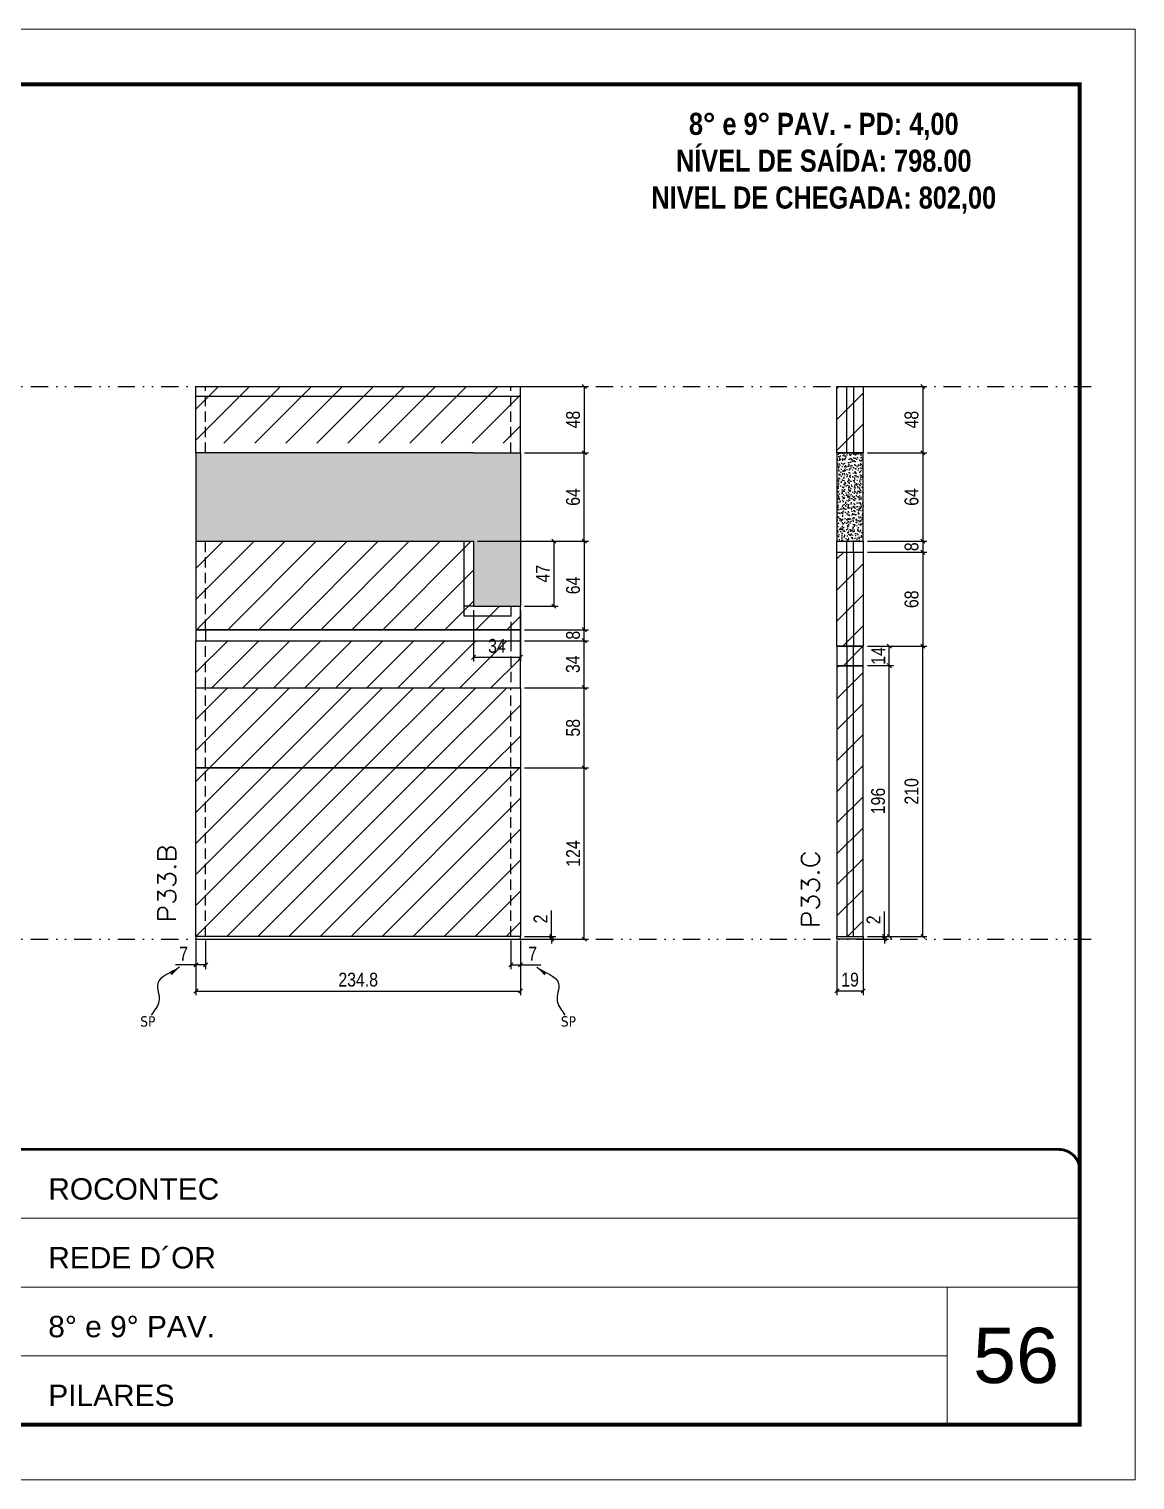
# Model space of a CAD drawing. Extents: x 28748 to 35002, y 14885 to 43501.
# Drawn here: x 34202 to 35002, y 27519 to 28569 of the extents above; entities that cross this region are included whole.
import ezdxf

# ---------------------------------------------------------------- set-up
doc = ezdxf.new("R2010")
doc.units = 0
for name, pattern in [('CONTINUO', [0]), ('DASHED', [0.75, 0.5, -0.25]), ('DIVIDE2', [0.625, 0.25, -0.125, 0, -0.125, 0, -0.125]), ('HIDDEN', [0.375, 0.25, -0.125])]:
    doc.linetypes.add(name, pattern=pattern)
for name, color, linetype, lineweight in [('CARIMBO', 255, 'Continuous', 9), ('Folhas', 255, 'Continuous', 9), ('Hachura', 251, 'Continuous', 9), ('SARRAFO DE PRESSAO', 251, 'DASHED', 9), ('Texto Seção', 7, 'Continuous', 15)]:
    doc.layers.add(name, color=color, linetype=linetype, lineweight=lineweight)
for name, color, linetype in [('COTA', 241, 'Continuous'), ('NOMENCLATURA', 7, 'Continuous'), ('Nível', 160, 'Continuous'), ('Painéis', 200, 'Continuous'), ('SARR_2.2x7', 40, 'Continuous'), ('Sarrafo de Pressão', 42, 'HIDDEN'), ('texto', 7, 'Continuous')]:
    doc.layers.add(name, color=color, linetype=linetype)
doc.styles.add('ARIAL', font='arial.ttf')
doc.styles.add('COTA TECNICA', font='techl___.ttf', dxfattribs={"height": 10})
doc.styles.add('COTA TECNICA-50', font='techl___.ttf', dxfattribs={"height": 10})
doc.styles.add('REGUA-120', font='ROMANS.shx', dxfattribs={"height": 15})
doc.styles.add('ROMANC', font='techb___.ttf', dxfattribs={"height": 2.5})
doc.styles.get("Standard").update_dxf_attribs({"font": 'arial.ttf'})
doc.dimstyles.new('COTA PAINEL-50', dxfattribs={"dimtxt": 10, "dimasz": 3, "dimexe": 3, "dimexo": 3, "dimgap": 3, "dimtad": 1, "dimdec": 1, "dimzin": 12, "dimdsep": 46, "dimtxsty": 'COTA TECNICA-50', "dimblk1": 'OBLIQUE', "dimblk2": 'OBLIQUE', "dimsah": 1, "dimcen": 0.9, "dimclrd": 4, "dimclre": 4, "dimclrt": 240, "dimadec": 1, "dimazin": 3, "dimtfac": 1, "dimtdec": 1, "dimtmove": 0, "dimatfit": 3, "dimfxl": 1, "dimtolj": 1, "dimtzin": 12, "dimarcsym": 0})
doc.dimstyles.new('PAINEL', dxfattribs={"dimtxt": 10, "dimasz": 3, "dimexe": 3, "dimexo": 3, "dimgap": 3, "dimtad": 1, "dimdec": 1, "dimzin": 12, "dimdsep": 46, "dimtxsty": 'COTA TECNICA', "dimblk1": 'OBLIQUE', "dimblk2": 'OBLIQUE', "dimsah": 1, "dimcen": 0.9, "dimclrd": 4, "dimclre": 4, "dimclrt": 240, "dimadec": 1, "dimazin": 3, "dimtfac": 1, "dimtdec": 1, "dimtmove": 0, "dimatfit": 3, "dimfxl": 1, "dimtolj": 1, "dimtzin": 12, "dimarcsym": 0})
doc.dimstyles.get("Standard").update_dxf_attribs({"dimtxt": 0.18, "dimasz": 0.18, "dimexe": 0.18, "dimexo": 0.0625, "dimgap": 0.09, "dimtad": 0, "dimtih": 1, "dimtoh": 1, "dimdec": 4, "dimzin": 0, "dimdsep": 46, "dimtxsty": 'Standard', "dimcen": 0.09, "dimadec": 0, "dimazin": 0, "dimtfac": 1, "dimtdec": 4, "dimtofl": 0, "dimtmove": 0, "dimatfit": 3, "dimfxl": 1, "dimtolj": 1, "dimtzin": 0, "dimarcsym": 0})
pattern_1 = [(45, (28982.809, 36716.885), (-11.22532, 11.22532), [])]
pattern_2 = [(45, (0, 56), (-11.22532, 11.22532), [])]

# ---------------------------------------------------------------- blocks, each defined once
blk = doc.blocks.new('9999999999')
at = {"color": 30, "linetype": 'CONTINUO'}
for p, q in [((98564.6, 34379.6), (99584, 34379.6)), ((98564.6, 34329.8), (99488, 34329.8)), ((99584, 34329.8), (99488, 34329.8)), ((99488, 34329.8), (99488, 34230.2)), ((98564.6, 34280), (99488, 34280))]:
    blk.add_line(p, q, dxfattribs=at)
at = {"color": 30, "linetype": 'CONTINUO', "const_width": 2}
blk.add_lwpolyline([(99584, 34230.2), (99584, 34414.4, 0.414214), (99569, 34429.4), (98229, 34429.4, 0.414214), (98214, 34414.4), (98214, 34245.2, 0.414214), (98229, 34230.2), (99584, 34230.2)], format="xyb", dxfattribs=at)
at = {"layer": 'Folhas'}
blk.add_lwpolyline([(98139, 34190.2), (99624, 34190.2), (99624, 35240.2), (98139, 35240.2)], close=True, dxfattribs=at)
at = {"layer": 'Folhas', "color": 30, "const_width": 3}
blk.add_lwpolyline([(98214, 34230.2), (99584, 34230.2), (99584, 35200.2), (98214, 35200.2)], close=True, dxfattribs=at)
at = {"color": 7, "linetype": 'Continuous', "ltscale": 5, "style": 'ARIAL'}
for s, height, p in [('ROCONTEC', 15.48, (98837.7, 34393.1)), ('REDE D´OR', 15.48, (98837.7, 34343.3)), ('8° e 9° PAV.', 15.483, (98837.7, 34293.5)), ('PILARES', 15.48, (98837.7, 34243.7))]:
    blk.add_text(s, height=height, dxfattribs=at).set_placement(p)
blk = doc.blocks.new('_Oblique')
at = {"color": 0, "linetype": 'ByBlock', "lineweight": -2}
blk.add_line((-0.5, -0.5), (0.5, 0.5), dxfattribs=at)
blk = doc.blocks.new('*D1051')
at = {"layer": 'COTA', "color": 4, "lineweight": -2, "transparency": 16777216}
for p, q in [((34322.4, 27909.6), (34322.4, 27870.1)), ((34557.2, 27909.6), (34557.2, 27870.1)), ((34322.4, 27873.1), (34557.2, 27873.1))]:
    blk.add_line(p, q, dxfattribs=at)
at = {"layer": 'Defpoints', "color": 0, "transparency": 16777216}
for p in [(34322.4, 27912.6), (34557.2, 27912.6), (34557.2, 27873.1)]:
    blk.add_point(p, dxfattribs=at)
at = {"layer": 'COTA', "color": 4, "lineweight": -2, "transparency": 16777216, "xscale": 3, "yscale": 3, "zscale": 3, "rotation": 180}
blk.add_blockref('_Oblique', (34322.4, 27873.1), dxfattribs=at)
at = {"layer": 'COTA', "color": 4, "lineweight": -2, "transparency": 16777216, "xscale": 3, "yscale": 3, "zscale": 3}
blk.add_blockref('_Oblique', (34557.2, 27873.1), dxfattribs=at)
at = {"layer": 'COTA', "color": 240, "transparency": 16777216, "insert": (34439.8, 27881.3), "char_height": 10, "attachment_point": 5, "style": 'COTA TECNICA'}
blk.add_mtext('\\A1;234.8', dxfattribs=at)
blk = doc.blocks.new('*D1052')
at = {"layer": 'COTA', "color": 4, "lineweight": -2, "transparency": 16777216}
for p, q in [((34329.4, 27909.6), (34329.4, 27889)), ((34322.4, 27907.6), (34322.4, 27889)), ((34322.4, 27892), (34307.6, 27892)), ((34329.4, 27892), (34322.4, 27892))]:
    blk.add_line(p, q, dxfattribs=at)
at = {"layer": 'Defpoints', "color": 0, "transparency": 16777216}
for p in [(34322.4, 27910.6), (34329.4, 27912.6), (34322.4, 27892)]:
    blk.add_point(p, dxfattribs=at)
at = {"layer": 'COTA', "color": 4, "lineweight": -2, "transparency": 16777216, "xscale": 3, "yscale": 3, "zscale": 3, "rotation": 180}
blk.add_blockref('_Oblique', (34322.4, 27892), dxfattribs=at)
at = {"layer": 'COTA', "color": 4, "lineweight": -2, "transparency": 16777216, "xscale": 3, "yscale": 3, "zscale": 3}
blk.add_blockref('_Oblique', (34329.4, 27892), dxfattribs=at)
at = {"layer": 'COTA', "color": 240, "transparency": 16777216, "insert": (34313.5, 27900.1), "char_height": 10, "attachment_point": 5, "style": 'COTA TECNICA-50'}
blk.add_mtext('\\A1;7', dxfattribs=at)
blk = doc.blocks.new('*D1053')
at = {"layer": 'COTA', "color": 4, "lineweight": -2, "transparency": 16777216}
for p, q in [((34550.2, 27909.6), (34550.2, 27889)), ((34557.2, 27907.6), (34557.2, 27889)), ((34550.2, 27892), (34557.2, 27892)), ((34557.2, 27892), (34571.9, 27892))]:
    blk.add_line(p, q, dxfattribs=at)
at = {"layer": 'Defpoints', "color": 0, "transparency": 16777216}
for p in [(34550.2, 27912.6), (34557.2, 27910.6), (34557.2, 27892)]:
    blk.add_point(p, dxfattribs=at)
at = {"layer": 'COTA', "color": 4, "lineweight": -2, "transparency": 16777216, "xscale": 3, "yscale": 3, "zscale": 3, "rotation": 180}
blk.add_blockref('_Oblique', (34550.2, 27892), dxfattribs=at)
at = {"layer": 'COTA', "color": 4, "lineweight": -2, "transparency": 16777216, "xscale": 3, "yscale": 3, "zscale": 3}
blk.add_blockref('_Oblique', (34557.2, 27892), dxfattribs=at)
at = {"layer": 'COTA', "color": 240, "transparency": 16777216, "insert": (34566, 27900.1), "char_height": 10, "attachment_point": 5, "style": 'COTA TECNICA-50'}
blk.add_mtext('\\A1;7', dxfattribs=at)
blk = doc.blocks.new('*D1054')
at = {"layer": 'COTA', "color": 4, "lineweight": -2, "transparency": 16777216}
for p, q in [((34560.2, 28034.6), (34606.4, 28034.6)), ((34603.4, 27910.6), (34603.4, 28034.6)), ((34560.2, 27910.6), (34606.4, 27910.6))]:
    blk.add_line(p, q, dxfattribs=at)
at = {"layer": 'Defpoints', "color": 0, "transparency": 16777216}
for p in [(34557.2, 28034.6), (34603.4, 28034.6), (34557.2, 27910.6)]:
    blk.add_point(p, dxfattribs=at)
at = {"layer": 'COTA', "color": 4, "lineweight": -2, "transparency": 16777216, "xscale": 3, "yscale": 3, "zscale": 3}
for p, rotation in [((34603.4, 28034.6), 90), ((34603.4, 27910.6), 270)]:
    blk.add_blockref('_Oblique', p, dxfattribs=dict(at, rotation=rotation))
at = {"layer": 'COTA', "color": 240, "transparency": 16777216, "insert": (34595.3, 27972.6), "char_height": 10, "attachment_point": 5, "rotation": 90, "style": 'COTA TECNICA-50'}
blk.add_mtext('\\A1;124', dxfattribs=at)
blk = doc.blocks.new('*D1055')
at = {"layer": 'COTA', "color": 4, "lineweight": -2, "transparency": 16777216}
for p, q in [((34579.7, 27912.6), (34579.7, 27931.4)), ((34560.2, 27912.6), (34582.7, 27912.6)), ((34560.2, 27910.6), (34582.7, 27910.6)), ((34579.7, 27910.6), (34579.7, 27912.6)), ((34579.7, 27910.6), (34579.7, 27907.6))]:
    blk.add_line(p, q, dxfattribs=at)
at = {"layer": 'Defpoints', "color": 0, "transparency": 16777216}
for p in [(34557.2, 27912.6), (34557.2, 27910.6), (34579.7, 27910.6)]:
    blk.add_point(p, dxfattribs=at)
at = {"layer": 'COTA', "color": 4, "lineweight": -2, "transparency": 16777216, "xscale": 3, "yscale": 3, "zscale": 3}
for p, rotation in [((34579.7, 27912.6), 270), ((34579.7, 27910.6), 90)]:
    blk.add_blockref('_Oblique', p, dxfattribs=dict(at, rotation=rotation))
at = {"layer": 'COTA', "color": 240, "transparency": 16777216, "insert": (34571.7, 27925.3), "char_height": 10, "attachment_point": 5, "rotation": 90, "style": 'COTA TECNICA-50'}
blk.add_mtext('\\A1;2', dxfattribs=at)
blk = doc.blocks.new('*D1056')
at = {"layer": 'COTA', "color": 4, "linetype": 'ByBlock', "lineweight": -2, "transparency": 16777216}
for p, q in [((34560.2, 28092.6), (34606.4, 28092.6)), ((34603.4, 28034.6), (34603.4, 28092.6)), ((34560.2, 28034.6), (34606.4, 28034.6))]:
    blk.add_line(p, q, dxfattribs=at)
at = {"layer": 'Defpoints', "color": 0, "linetype": 'ByBlock', "transparency": 16777216}
for p in [(34557.2, 28092.6), (34603.4, 28092.6), (34557.2, 28034.6)]:
    blk.add_point(p, dxfattribs=at)
at = {"layer": 'COTA', "color": 4, "linetype": 'ByBlock', "lineweight": -2, "transparency": 16777216, "xscale": 3, "yscale": 3, "zscale": 3}
for p, rotation in [((34603.4, 28092.6), 90), ((34603.4, 28034.6), 270)]:
    blk.add_blockref('_Oblique', p, dxfattribs=dict(at, rotation=rotation))
at = {"layer": 'COTA', "color": 240, "linetype": 'ByBlock', "transparency": 16777216, "insert": (34595.3, 28063.6), "char_height": 10, "attachment_point": 5, "rotation": 90, "style": 'COTA TECNICA'}
blk.add_mtext('\\A1;58', dxfattribs=at)
blk = doc.blocks.new('*D1193')
at = {"layer": 'COTA', "color": 4, "lineweight": -2, "transparency": 16777216}
for p, q in [((34786.2, 27909.6), (34786.2, 27870.2)), ((34805.2, 27909.6), (34805.2, 27870.2)), ((34786.2, 27873.2), (34805.2, 27873.2))]:
    blk.add_line(p, q, dxfattribs=at)
at = {"layer": 'Defpoints', "color": 0, "transparency": 16777216}
for p in [(34786.2, 27912.6), (34805.2, 27912.6), (34805.2, 27873.2)]:
    blk.add_point(p, dxfattribs=at)
at = {"layer": 'COTA', "color": 4, "lineweight": -2, "transparency": 16777216, "xscale": 3, "yscale": 3, "zscale": 3, "rotation": 180}
blk.add_blockref('_Oblique', (34786.2, 27873.2), dxfattribs=at)
at = {"layer": 'COTA', "color": 4, "lineweight": -2, "transparency": 16777216, "xscale": 3, "yscale": 3, "zscale": 3}
blk.add_blockref('_Oblique', (34805.2, 27873.2), dxfattribs=at)
at = {"layer": 'COTA', "color": 240, "transparency": 16777216, "insert": (34795.7, 27881.3), "char_height": 10, "attachment_point": 5, "style": 'COTA TECNICA'}
blk.add_mtext('\\A1;19', dxfattribs=at)
blk = doc.blocks.new('*D1194')
at = {"layer": 'COTA', "color": 4, "lineweight": -2, "transparency": 16777216}
for p, q in [((34820.6, 27912.6), (34820.6, 27930.7)), ((34808.2, 27912.6), (34823.6, 27912.6)), ((34808.2, 27910.6), (34823.6, 27910.6)), ((34820.6, 27910.6), (34820.6, 27912.6)), ((34820.6, 27910.6), (34820.6, 27907.6))]:
    blk.add_line(p, q, dxfattribs=at)
at = {"layer": 'Defpoints', "color": 0, "transparency": 16777216}
for p in [(34805.2, 27912.6), (34805.2, 27910.6), (34820.6, 27912.6)]:
    blk.add_point(p, dxfattribs=at)
at = {"layer": 'COTA', "color": 4, "lineweight": -2, "transparency": 16777216, "xscale": 3, "yscale": 3, "zscale": 3}
for p, rotation in [((34820.6, 27912.6), 270), ((34820.6, 27910.6), 90)]:
    blk.add_blockref('_Oblique', p, dxfattribs=dict(at, rotation=rotation))
at = {"layer": 'COTA', "color": 240, "transparency": 16777216, "insert": (34812.6, 27924.6), "char_height": 10, "attachment_point": 5, "rotation": 90, "style": 'COTA TECNICA-50'}
blk.add_mtext('\\A1;2', dxfattribs=at)
blk = doc.blocks.new('*D1945')
at = {"layer": 'COTA', "color": 4, "linetype": 'ByBlock', "lineweight": -2, "transparency": 16777216}
for p, q in [((34808.2, 28262.6), (34851.3, 28262.6)), ((34848.3, 28262.6), (34848.3, 28198.6)), ((34808.2, 28198.6), (34851.3, 28198.6))]:
    blk.add_line(p, q, dxfattribs=at)
at = {"layer": 'Defpoints', "color": 0, "linetype": 'ByBlock', "transparency": 16777216}
for p in [(34805.2, 28262.6), (34805.2, 28198.6), (34848.3, 28198.6)]:
    blk.add_point(p, dxfattribs=at)
at = {"layer": 'COTA', "color": 4, "linetype": 'ByBlock', "lineweight": -2, "transparency": 16777216, "xscale": 3, "yscale": 3, "zscale": 3}
for p, rotation in [((34848.3, 28262.6), 90), ((34848.3, 28198.6), 270)]:
    blk.add_blockref('_Oblique', p, dxfattribs=dict(at, rotation=rotation))
at = {"layer": 'COTA', "color": 240, "linetype": 'ByBlock', "transparency": 16777216, "insert": (34840.2, 28230.6), "char_height": 10, "attachment_point": 5, "rotation": 90, "style": 'COTA TECNICA'}
blk.add_mtext('\\A1;64', dxfattribs=at)
blk = doc.blocks.new('*D1946')
at = {"layer": 'COTA', "color": 4, "linetype": 'ByBlock', "lineweight": -2, "transparency": 16777216}
for p, q in [((34808.2, 28122.6), (34851.3, 28122.6)), ((34848.3, 27912.6), (34848.3, 28122.6)), ((34808.2, 27912.6), (34851.3, 27912.6))]:
    blk.add_line(p, q, dxfattribs=at)
at = {"layer": 'Defpoints', "color": 0, "linetype": 'ByBlock', "transparency": 16777216}
for p in [(34805.2, 28122.6), (34848.3, 28122.6), (34805.2, 27912.6)]:
    blk.add_point(p, dxfattribs=at)
at = {"layer": 'COTA', "color": 4, "linetype": 'ByBlock', "lineweight": -2, "transparency": 16777216, "xscale": 3, "yscale": 3, "zscale": 3}
for p, rotation in [((34848.3, 28122.6), 90), ((34848.3, 27912.6), 270)]:
    blk.add_blockref('_Oblique', p, dxfattribs=dict(at, rotation=rotation))
at = {"layer": 'COTA', "color": 240, "linetype": 'ByBlock', "transparency": 16777216, "insert": (34840.2, 28017.6), "char_height": 10, "attachment_point": 5, "rotation": 90, "style": 'COTA TECNICA'}
blk.add_mtext('\\A1;210', dxfattribs=at)
blk = doc.blocks.new('*D1947')
at = {"layer": 'COTA', "color": 4, "linetype": 'ByBlock', "lineweight": -2, "transparency": 16777216}
for p, q in [((34808.2, 28108.6), (34827.1, 28108.6)), ((34824.1, 27912.6), (34824.1, 28108.6)), ((34808.2, 27912.6), (34827.1, 27912.6))]:
    blk.add_line(p, q, dxfattribs=at)
at = {"layer": 'Defpoints', "color": 0, "linetype": 'ByBlock', "transparency": 16777216}
for p in [(34805.2, 28108.6), (34824.1, 28108.6), (34805.2, 27912.6)]:
    blk.add_point(p, dxfattribs=at)
at = {"layer": 'COTA', "color": 4, "linetype": 'ByBlock', "lineweight": -2, "transparency": 16777216, "xscale": 3, "yscale": 3, "zscale": 3}
for p, rotation in [((34824.1, 28108.6), 90), ((34824.1, 27912.6), 270)]:
    blk.add_blockref('_Oblique', p, dxfattribs=dict(at, rotation=rotation))
at = {"layer": 'COTA', "color": 240, "linetype": 'ByBlock', "transparency": 16777216, "insert": (34816, 28010.6), "char_height": 10, "attachment_point": 5, "rotation": 90, "style": 'COTA TECNICA'}
blk.add_mtext('\\A1;196', dxfattribs=at)
blk = doc.blocks.new('*D1195')
at = {"layer": 'COTA', "color": 4, "linetype": 'ByBlock', "lineweight": -2, "transparency": 16777216}
for p, q in [((34808.2, 28122.6), (34827.1, 28122.6)), ((34824.1, 28108.6), (34824.1, 28122.6)), ((34808.2, 28108.6), (34827.1, 28108.6))]:
    blk.add_line(p, q, dxfattribs=at)
at = {"layer": 'Defpoints', "color": 0, "linetype": 'ByBlock', "transparency": 16777216}
for p in [(34805.2, 28122.6), (34824.1, 28122.6), (34805.2, 28108.6)]:
    blk.add_point(p, dxfattribs=at)
at = {"layer": 'COTA', "color": 4, "linetype": 'ByBlock', "lineweight": -2, "transparency": 16777216, "xscale": 3, "yscale": 3, "zscale": 3}
for p, rotation in [((34824.1, 28122.6), 90), ((34824.1, 28108.6), 270)]:
    blk.add_blockref('_Oblique', p, dxfattribs=dict(at, rotation=rotation))
at = {"layer": 'COTA', "color": 240, "linetype": 'ByBlock', "transparency": 16777216, "insert": (34816.1, 28115.6), "char_height": 10, "attachment_point": 5, "rotation": 90, "style": 'COTA TECNICA'}
blk.add_mtext('\\A1;14', dxfattribs=at)
blk = doc.blocks.new('*D1418')
at = {"layer": 'COTA', "color": 4, "lineweight": -2, "transparency": 16777216}
for p, q in [((34808.2, 28310.6), (34851.3, 28310.6)), ((34848.3, 28310.6), (34848.3, 28262.6)), ((34808.2, 28262.6), (34851.3, 28262.6))]:
    blk.add_line(p, q, dxfattribs=at)
at = {"layer": 'Defpoints', "color": 0, "transparency": 16777216}
for p in [(34805.2, 28310.6), (34805.2, 28262.6), (34848.3, 28262.6)]:
    blk.add_point(p, dxfattribs=at)
at = {"layer": 'COTA', "color": 4, "lineweight": -2, "transparency": 16777216, "xscale": 3, "yscale": 3, "zscale": 3}
for p, rotation in [((34848.3, 28310.6), 90), ((34848.3, 28262.6), 270)]:
    blk.add_blockref('_Oblique', p, dxfattribs=dict(at, rotation=rotation))
at = {"layer": 'COTA', "color": 240, "transparency": 16777216, "insert": (34840.2, 28286.6), "char_height": 10, "attachment_point": 5, "rotation": 90, "style": 'COTA TECNICA-50'}
blk.add_mtext('\\A1;48', dxfattribs=at)
blk = doc.blocks.new('*D2086')
at = {"layer": 'COTA', "color": 4, "lineweight": -2, "transparency": 16777216}
for p, q in [((34526.2, 28198.6), (34606.4, 28198.6)), ((34603.4, 28198.6), (34603.4, 28134.6)), ((34560.2, 28134.6), (34606.4, 28134.6))]:
    blk.add_line(p, q, dxfattribs=at)
at = {"layer": 'Defpoints', "color": 0, "transparency": 16777216}
for p in [(34523.2, 28198.6), (34557.2, 28134.6), (34603.4, 28134.6)]:
    blk.add_point(p, dxfattribs=at)
at = {"layer": 'COTA', "color": 4, "lineweight": -2, "transparency": 16777216, "xscale": 3, "yscale": 3, "zscale": 3}
for p, rotation in [((34603.4, 28198.6), 90), ((34603.4, 28134.6), 270)]:
    blk.add_blockref('_Oblique', p, dxfattribs=dict(at, rotation=rotation))
at = {"layer": 'COTA', "color": 240, "transparency": 16777216, "insert": (34595.3, 28166.6), "char_height": 10, "attachment_point": 5, "rotation": 90, "style": 'COTA TECNICA-50'}
blk.add_mtext('\\A1;64', dxfattribs=at)
blk = doc.blocks.new('*D2168')
at = {"layer": 'COTA', "color": 4, "lineweight": -2, "transparency": 16777216}
for p, q in [((34560.2, 28310.6), (34606.4, 28310.6)), ((34603.4, 28310.6), (34603.4, 28262.6)), ((34560.2, 28262.6), (34606.4, 28262.6))]:
    blk.add_line(p, q, dxfattribs=at)
at = {"layer": 'Defpoints', "color": 0, "transparency": 16777216}
for p in [(34557.2, 28310.6), (34557.2, 28262.6), (34603.4, 28262.6)]:
    blk.add_point(p, dxfattribs=at)
at = {"layer": 'COTA', "color": 4, "lineweight": -2, "transparency": 16777216, "xscale": 3, "yscale": 3, "zscale": 3}
for p, rotation in [((34603.4, 28310.6), 90), ((34603.4, 28262.6), 270)]:
    blk.add_blockref('_Oblique', p, dxfattribs=dict(at, rotation=rotation))
at = {"layer": 'COTA', "color": 240, "transparency": 16777216, "insert": (34595.3, 28286.6), "char_height": 10, "attachment_point": 5, "rotation": 90, "style": 'COTA TECNICA'}
blk.add_mtext('\\A1;48', dxfattribs=at)
blk = doc.blocks.new('*D2315')
at = {"layer": 'COTA', "color": 4, "lineweight": -2, "transparency": 16777216}
for p, q in [((34560.2, 28262.6), (34606.4, 28262.6)), ((34603.4, 28198.6), (34603.4, 28262.6)), ((34526.2, 28198.6), (34606.4, 28198.6))]:
    blk.add_line(p, q, dxfattribs=at)
at = {"layer": 'Defpoints', "color": 0, "transparency": 16777216}
for p in [(34557.2, 28262.6), (34603.4, 28262.6), (34523.2, 28198.6)]:
    blk.add_point(p, dxfattribs=at)
at = {"layer": 'COTA', "color": 4, "lineweight": -2, "transparency": 16777216, "xscale": 3, "yscale": 3, "zscale": 3}
for p, rotation in [((34603.4, 28262.6), 90), ((34603.4, 28198.6), 270)]:
    blk.add_blockref('_Oblique', p, dxfattribs=dict(at, rotation=rotation))
at = {"layer": 'COTA', "color": 240, "transparency": 16777216, "insert": (34595.3, 28230.6), "char_height": 10, "attachment_point": 5, "rotation": 90, "style": 'COTA TECNICA'}
blk.add_mtext('\\A1;64', dxfattribs=at)
blk = doc.blocks.new('*D2316')
at = {"layer": 'COTA', "color": 4, "lineweight": -2, "transparency": 16777216}
for p, q in [((34526.2, 28198.6), (34584.4, 28198.6)), ((34581.4, 28198.6), (34581.4, 28151.6)), ((34560.2, 28151.6), (34584.4, 28151.6))]:
    blk.add_line(p, q, dxfattribs=at)
at = {"layer": 'Defpoints', "color": 0, "transparency": 16777216}
for p in [(34523.2, 28198.6), (34557.2, 28151.6), (34581.4, 28151.6)]:
    blk.add_point(p, dxfattribs=at)
at = {"layer": 'COTA', "color": 4, "lineweight": -2, "transparency": 16777216, "xscale": 3, "yscale": 3, "zscale": 3}
for p, rotation in [((34581.4, 28198.6), 90), ((34581.4, 28151.6), 270)]:
    blk.add_blockref('_Oblique', p, dxfattribs=dict(at, rotation=rotation))
at = {"layer": 'COTA', "color": 240, "transparency": 16777216, "insert": (34573.4, 28175.1), "char_height": 10, "attachment_point": 5, "rotation": 90, "style": 'COTA TECNICA'}
blk.add_mtext('\\A1;47', dxfattribs=at)
blk = doc.blocks.new('*D2317')
at = {"layer": 'COTA', "color": 4, "lineweight": -2, "transparency": 16777216}
for p, q in [((34523.2, 28148.6), (34523.2, 28111.6)), ((34557.2, 28148.6), (34557.2, 28111.6)), ((34523.2, 28114.6), (34557.2, 28114.6))]:
    blk.add_line(p, q, dxfattribs=at)
at = {"layer": 'Defpoints', "color": 0, "transparency": 16777216}
for p in [(34523.2, 28151.6), (34557.2, 28151.6), (34557.2, 28114.6)]:
    blk.add_point(p, dxfattribs=at)
at = {"layer": 'COTA', "color": 4, "lineweight": -2, "transparency": 16777216, "xscale": 3, "yscale": 3, "zscale": 3, "rotation": 180}
blk.add_blockref('_Oblique', (34523.2, 28114.6), dxfattribs=at)
at = {"layer": 'COTA', "color": 4, "lineweight": -2, "transparency": 16777216, "xscale": 3, "yscale": 3, "zscale": 3}
blk.add_blockref('_Oblique', (34557.2, 28114.6), dxfattribs=at)
at = {"layer": 'COTA', "color": 240, "transparency": 16777216, "insert": (34540.2, 28122.8), "char_height": 10, "attachment_point": 5, "style": 'COTA TECNICA'}
blk.add_mtext('\\A1;34', dxfattribs=at)
blk = doc.blocks.new('*D2318')
at = {"layer": 'COTA', "color": 4, "lineweight": -2, "transparency": 16777216}
for p, q in [((34808.2, 28190.6), (34851.3, 28190.6)), ((34848.3, 28190.6), (34848.3, 28122.6)), ((34808.2, 28122.6), (34851.3, 28122.6))]:
    blk.add_line(p, q, dxfattribs=at)
at = {"layer": 'Defpoints', "color": 0, "transparency": 16777216}
for p in [(34805.2, 28190.6), (34805.2, 28122.6), (34848.3, 28122.6)]:
    blk.add_point(p, dxfattribs=at)
at = {"layer": 'COTA', "color": 4, "lineweight": -2, "transparency": 16777216, "xscale": 3, "yscale": 3, "zscale": 3}
for p, rotation in [((34848.3, 28190.6), 90), ((34848.3, 28122.6), 270)]:
    blk.add_blockref('_Oblique', p, dxfattribs=dict(at, rotation=rotation))
at = {"layer": 'COTA', "color": 240, "transparency": 16777216, "insert": (34840.2, 28156.6), "char_height": 10, "attachment_point": 5, "rotation": 90, "style": 'COTA TECNICA'}
blk.add_mtext('\\A1;68', dxfattribs=at)
blk = doc.blocks.new('*D2473')
at = {"layer": 'COTA', "color": 4, "lineweight": -2, "transparency": 16777216}
for p, q in [((34560.2, 28126.6), (34606.4, 28126.6)), ((34603.4, 28092.6), (34603.4, 28126.6)), ((34560.2, 28092.6), (34606.4, 28092.6))]:
    blk.add_line(p, q, dxfattribs=at)
at = {"layer": 'Defpoints', "color": 0, "transparency": 16777216}
for p in [(34557.2, 28126.6), (34603.4, 28126.6), (34557.2, 28092.6)]:
    blk.add_point(p, dxfattribs=at)
at = {"layer": 'COTA', "color": 4, "lineweight": -2, "transparency": 16777216, "xscale": 3, "yscale": 3, "zscale": 3}
for p, rotation in [((34603.4, 28126.6), 90), ((34603.4, 28092.6), 270)]:
    blk.add_blockref('_Oblique', p, dxfattribs=dict(at, rotation=rotation))
at = {"layer": 'COTA', "color": 240, "transparency": 16777216, "insert": (34595.2, 28109.6), "char_height": 10, "attachment_point": 5, "rotation": 90, "style": 'COTA TECNICA'}
blk.add_mtext('\\A1;34', dxfattribs=at)
blk = doc.blocks.new('*D2634')
at = {"layer": 'COTA', "color": 4, "lineweight": -2, "transparency": 16777216}
for p, q in [((34560.2, 28134.6), (34606.4, 28134.6)), ((34603.4, 28126.6), (34603.4, 28134.6)), ((34560.2, 28126.6), (34606.4, 28126.6))]:
    blk.add_line(p, q, dxfattribs=at)
at = {"layer": 'Defpoints', "color": 0, "transparency": 16777216}
for p in [(34557.2, 28134.6), (34603.4, 28134.6), (34557.2, 28126.6)]:
    blk.add_point(p, dxfattribs=at)
at = {"layer": 'COTA', "color": 4, "lineweight": -2, "transparency": 16777216, "xscale": 3, "yscale": 3, "zscale": 3}
for p, rotation in [((34603.4, 28134.6), 90), ((34603.4, 28126.6), 270)]:
    blk.add_blockref('_Oblique', p, dxfattribs=dict(at, rotation=rotation))
at = {"layer": 'COTA', "color": 240, "transparency": 16777216, "insert": (34595.3, 28130.6), "char_height": 10, "attachment_point": 5, "rotation": 90, "style": 'COTA TECNICA'}
blk.add_mtext('\\A1;8', dxfattribs=at)
blk = doc.blocks.new('*D2635')
at = {"layer": 'COTA', "color": 4, "lineweight": -2, "transparency": 16777216}
for p, q in [((34808.2, 28198.6), (34851.3, 28198.6)), ((34848.3, 28198.6), (34848.3, 28190.6)), ((34808.2, 28190.6), (34851.3, 28190.6))]:
    blk.add_line(p, q, dxfattribs=at)
at = {"layer": 'Defpoints', "color": 0, "transparency": 16777216}
for p in [(34805.2, 28198.6), (34805.2, 28190.6), (34848.3, 28190.6)]:
    blk.add_point(p, dxfattribs=at)
at = {"layer": 'COTA', "color": 4, "lineweight": -2, "transparency": 16777216, "xscale": 3, "yscale": 3, "zscale": 3}
for p, rotation in [((34848.3, 28198.6), 90), ((34848.3, 28190.6), 270)]:
    blk.add_blockref('_Oblique', p, dxfattribs=dict(at, rotation=rotation))
at = {"layer": 'COTA', "color": 240, "transparency": 16777216, "insert": (34840.2, 28194.6), "char_height": 10, "attachment_point": 5, "rotation": 90, "style": 'COTA TECNICA'}
blk.add_mtext('\\A1;8', dxfattribs=at)

msp = doc.modelspace()

# ---------------------------------------------------------------- hatches: boundary and pattern name
at = {"layer": 'COTA', "linetype": 'ByBlock'}
h = msp.add_hatch(dxfattribs=at)
h.set_pattern_fill('AR-CONC', color=256, scale=0.03)
h.set_pattern_definition([(50, (0, 42), (5.46554007, -0.47817257), [0.5715, -6.2865]), (355, (0, 42), (-1.05730264, 5.73170536), [0.4572, -5.0292175]), (100.451445, (0.4555, 41.96), (4.4082374, 5.25353256), [0.48570026, -5.34270734]), (46.1842, (0, 43.524), (8.1323712, -1.2612698), [0.85725, -9.42975]), (96.635558, (0.678, 43.419), (7.122124, 7.4227837), [0.7285507, -8.0140682]), (351.184151, (0, 43.524), (7.122124, 7.4227837), [0.685799, -7.543792]), (21, (0.762, 43.143), (4.54843174, -3.06795595), [0.5715, -6.2865]), (326, (0.762, 43.143), (1.85406085, 5.525639), [0.4572, -5.0292]), (71.451445, (1.141, 42.8873), (6.4024926, 2.45768307), [0.48570026, -5.3426981]), (37.5, (0, 42), (0.0926581, 2.53665117), [0, -4.96824, 0, -5.1054, 0, -5.04825]), (7.5, (0, 42), (2.00458988, 3.00541724), [0, -2.91084, 0, -4.85394, 0, -1.92405]), (327.5, (-1.6993, 42), (4.067717855, -0.17186232), [0, -1.905, 0, -5.9436, 0, -7.8867]), (317.5, (-2.4613, 42), (4.44387544, 0.76279473), [0, -2.4765, 0, -3.94716, 0, -5.6007])])
h.paths.add_polyline_path([(34557.16, 28262.55), (34523.16, 28262.55), (34322.36, 28262.55), (34322.36, 28198.55), (34523.16, 28198.55), (34523.16, 28151.55), (34557.16, 28151.55), (34557.16, 28164.55), (34557.16, 28198.55)])
h = msp.add_hatch(dxfattribs=at)
h.set_pattern_fill('AR-CONC', color=256, scale=0.03)
h.set_pattern_definition([(50, (-97105.4116, -5547.362), (5.46554007, -0.47817257), [0.5715, -6.2865]), (355, (-97105.4116, -5547.362), (-1.05730264, 5.73170536), [0.4572, -5.02921753]), (100.4514447, (-97104.956, -5547.402), (4.40823741, 5.25353256), [0.48570026, -5.34270734]), (46.1842, (-97105.4116, -5545.838), (8.13237123, -1.26126984), [0.85725, -9.42975]), (96.6355576, (-97104.734, -5545.943), (7.122124, 7.42278374), [0.7285507, -8.01406824]), (351.184151, (-97105.412, -5545.838), (7.122124, 7.42278374), [0.685799, -7.54379196]), (21, (-97104.6496, -5546.219), (4.54843174, -3.06795595), [0.5715, -6.2865]), (326, (-97104.6496, -5546.219), (1.85406085, 5.52563898), [0.4572, -5.0292]), (71.451445, (-97104.2706, -5546.475), (6.40249258, 2.45768307), [0.48570026, -5.34269813]), (37.5, (-97105.4116, -5547.362), (0.092658098, 2.536651166), [0, -4.96824, 0, -5.1054, 0, -5.04825]), (7.5, (-97105.4116, -5547.362), (2.004589875, 3.005417245), [0, -2.91084, 0, -4.85394, 0, -1.92405]), (327.5, (-97107.1108, -5547.362), (4.067717855, -0.17186232), [0, -1.905, 0, -5.9436, 0, -7.8867]), (317.5, (-97107.873, -5547.362), (4.44387544, 0.76279473), [0, -2.4765, 0, -3.94716, 0, -5.6007])])
h.paths.add_polyline_path([(34805.24, 28262.55), (34786.24, 28262.55), (34786.24, 28198.55), (34805.24, 28198.55)])
at = {"layer": 'Hachura', "linetype": 'ByBlock'}
h = msp.add_hatch(dxfattribs=at)
h.set_pattern_fill('ANSI31', color=256, scale=5)
h.set_pattern_definition(pattern_2)
h.paths.add_polyline_path([(34523.16, 28269.55), (34557.16, 28269.55), (34557.16, 28310.55), (34322.36, 28310.55), (34322.36, 28269.55)])
h = msp.add_hatch(dxfattribs=at)
h.set_pattern_fill('ANSI31', color=256, scale=5)
h.set_pattern_definition(pattern_2)
h.paths.add_polyline_path([(34805.24, 28310.55), (34786.24, 28310.55), (34786.24, 28262.55), (34805.24, 28262.55)])
at = {"layer": 'Hachura'}
h = msp.add_hatch(dxfattribs=at)
h.set_pattern_fill('ANSI31', color=256, scale=5)
h.set_pattern_definition([(45, (0, 8), (-11.22532, 11.22532), [])])
h.paths.add_polyline_path([(34322.36, 28198.55), (34322.36, 28164.55), (34322.36, 28134.55), (34557.16, 28134.55), (34557.16, 28151.55), (34523.16, 28151.55), (34523.16, 28198.55)])
h = msp.add_hatch(dxfattribs=at)
h.set_pattern_fill('ANSI31', color=256, scale=5)
h.paths.add_polyline_path([(34805.24, 28190.55), (34786.24, 28190.55), (34786.24, 28122.55), (34805.24, 28122.55)])
h = msp.add_hatch(dxfattribs=at)
h.set_pattern_fill('ANSI31', color=256, scale=5)
h.paths.add_polyline_path([(34557.16, 28126.55), (34322.36, 28126.55), (34322.36, 28092.55), (34557.16, 28092.55)])
at = {"layer": 'Hachura', "linetype": 'ByBlock'}
h = msp.add_hatch(dxfattribs=at)
h.set_pattern_fill('ANSI31', color=256, scale=5)
h.set_pattern_definition([(45, (28982.809, 36668.885), (-11.22532, 11.22532), [])])
h.paths.add_polyline_path([(34786.24, 28122.55), (34786.24, 28108.55), (34805.24, 28108.55), (34805.24, 28122.55)])
h = msp.add_hatch(dxfattribs=at)
h.set_pattern_fill('ANSI31', color=256, scale=5)
h.set_pattern_definition(pattern_1)
h.paths.add_polyline_path([(34805.24, 28108.55), (34786.24, 28108.55), (34786.24, 27912.55), (34805.24, 27912.55)])
h = msp.add_hatch(dxfattribs=at)
h.set_pattern_fill('ANSI31', color=256, scale=5)
h.set_pattern_definition(pattern_1)
h.paths.add_polyline_path([(34322.36, 28092.55), (34322.36, 28034.55), (34557.16, 28034.55), (34557.16, 28092.55)])
h = msp.add_hatch(dxfattribs=at)
h.set_pattern_fill('ANSI31', color=256, scale=5)
h.set_pattern_definition(pattern_1)
h.paths.add_polyline_path([(34557.16, 28034.55), (34322.36, 28034.55), (34322.36, 27912.55), (34557.16, 27912.55)])

# ---------------------------------------------------------------- linework, layer by layer
at = {"layer": 'COTA', "linetype": 'ByBlock'}
for p, q in [((34322.36, 28262.55), (34322.36, 28198.55)), ((34557.16, 28262.55), (34557.16, 28198.55)), ((34557.16, 28198.55), (34557.16, 28151.55))]:
    msp.add_line(p, q, dxfattribs=at)
msp.add_lwpolyline([(34786.24, 28198.55), (34805.24, 28198.55), (34805.24, 28262.55), (34786.24, 28262.55)], close=True, dxfattribs=at)
at = {"layer": 'Nível', "color": 4, "linetype": 'DIVIDE2', "ltscale": 50}
for p, q in [((33605.34, 28310.55), (34975.34, 28310.55)), ((33605.34, 27910.55), (34975.34, 27910.55))]:
    msp.add_line(p, q, dxfattribs=at)
at = {"layer": 'Painéis'}
for p, q in [((34322.36, 28262.55), (34322.36, 28310.55)), ((34322.36, 28310.55), (34557.16, 28310.55)), ((34557.16, 28262.55), (34557.16, 28310.55)), ((34786.24, 28262.55), (34786.24, 28310.55)), ((34786.24, 28310.55), (34805.24, 28310.55)), ((34805.24, 28310.55), (34805.24, 28262.55)), ((34523.16, 28262.55), (34322.36, 28262.55)), ((34523.16, 28262.55), (34523.16, 28262.55)), ((34523.16, 28262.55), (34557.16, 28262.55)), ((34786.24, 28262.55), (34805.24, 28262.55)), ((34322.36, 28198.55), (34523.16, 28198.55)), ((34322.36, 28198.55), (34322.36, 28164.55)), ((34523.16, 28198.55), (34523.16, 28151.55)), ((34786.24, 28198.55), (34805.24, 28198.55)), ((34786.24, 28122.55), (34786.24, 28190.55)), ((34805.24, 28190.55), (34805.24, 28122.55)), ((34523.16, 28151.55), (34557.16, 28151.55)), ((34557.16, 28134.55), (34322.36, 28134.55)), ((34322.36, 28134.55), (34557.16, 28134.55)), ((34322.36, 28134.55), (34322.36, 28126.55)), ((34557.16, 28126.55), (34557.16, 28134.55)), ((34322.36, 28092.55), (34322.36, 28126.55)), ((34322.36, 28126.55), (34557.16, 28126.55)), ((34557.16, 28092.55), (34557.16, 28126.55)), ((34786.24, 28122.55), (34805.24, 28122.55)), ((34805.24, 28122.55), (34786.24, 28122.55)), ((34805.24, 28122.55), (34786.24, 28122.55)), ((34805.24, 28108.55), (34786.24, 28108.55)), ((34786.24, 28108.55), (34786.24, 27912.55)), ((34786.24, 28108.55), (34805.24, 28108.55)), ((34805.24, 27912.55), (34805.24, 28108.55)), ((34322.36, 28034.55), (34322.36, 28092.55)), ((34322.36, 28092.55), (34557.16, 28092.55)), ((34557.16, 28092.55), (34557.16, 28034.55)), ((34557.16, 28034.55), (34322.36, 28034.55)), ((34786.24, 27912.55), (34805.24, 27912.55))]:
    msp.add_line(p, q, dxfattribs=at)
at = {"layer": 'Painéis', "linetype": 'ByBlock'}
for p, q in [((34322.36, 28164.55), (34322.36, 28134.55)), ((34557.16, 28134.55), (34557.16, 28151.55)), ((34322.36, 28134.55), (34557.16, 28134.55)), ((34805.24, 28122.55), (34786.24, 28122.55)), ((34786.24, 28122.55), (34786.24, 28108.55)), ((34805.24, 28108.55), (34805.24, 28122.55)), ((34786.24, 28108.55), (34805.24, 28108.55))]:
    msp.add_line(p, q, dxfattribs=at)
at = {"layer": 'Painéis'}
for points in [[(34786.24, 28198.55), (34805.24, 28198.55), (34805.24, 28190.55), (34786.24, 28190.55)], [(34557.16, 27912.55), (34322.36, 27912.55), (34322.36, 28034.55), (34557.16, 28034.55)], [(34557.16, 27912.55), (34322.36, 27912.55), (34322.36, 27910.55), (34557.16, 27910.55)], [(34786.24, 27912.55), (34805.24, 27912.55), (34805.24, 27910.55), (34786.24, 27910.55)]]:
    msp.add_lwpolyline(points, close=True, dxfattribs=at)
at = {"layer": 'SARR_2.2x7'}
for p, q in [((34793.24, 28262.55), (34793.24, 28310.55)), ((34798.24, 28310.55), (34798.24, 28262.55)), ((34322.36, 28303.55), (34557.16, 28303.55)), ((34516.16, 28198.55), (34516.16, 28151.55)), ((34793.24, 28190.55), (34793.24, 28198.55)), ((34798.24, 28190.55), (34798.24, 28198.55)), ((34793.24, 28122.55), (34793.24, 28190.55)), ((34798.24, 28190.55), (34798.24, 28122.55)), ((34523.16, 28151.55), (34516.16, 28151.55)), ((34516.16, 28151.55), (34516.16, 28144.55)), ((34516.16, 28144.55), (34550.16, 28144.55)), ((34793.24, 28122.55), (34793.24, 27912.55)), ((34798.24, 27912.55), (34798.24, 28122.55))]:
    msp.add_line(p, q, dxfattribs=at)
at = {"layer": 'Sarrafo de Pressão', "ltscale": 30}
for p, q in [((34329.36, 28262.55), (34329.36, 28310.55)), ((34550.16, 28262.55), (34550.16, 28310.55)), ((34329.36, 28134.55), (34329.36, 28198.55)), ((34550.16, 28151.55), (34550.16, 28134.55)), ((34329.36, 28134.55), (34329.36, 28134.55)), ((34329.36, 28134.55), (34329.36, 28126.55)), ((34550.16, 28134.55), (34550.16, 28134.55)), ((34550.16, 28134.55), (34550.16, 28126.55)), ((34329.36, 28092.55), (34329.36, 28126.55)), ((34550.16, 28126.55), (34550.16, 28092.55)), ((34329.36, 28034.55), (34329.36, 28092.55)), ((34550.16, 28034.55), (34550.16, 28092.55)), ((34329.36, 27912.55), (34329.36, 28034.55)), ((34550.16, 27912.55), (34550.16, 28034.55))]:
    msp.add_line(p, q, dxfattribs=at)

# ---------------------------------------------------------------- block references
at = {"layer": 'SARRAFO DE PRESSAO', "color": 6, "linetype": 'ByBlock'}
msp.add_blockref('9999999999', (-64622.14, -6670.94), dxfattribs=at)

# ---------------------------------------------------------------- texts
at = {"layer": 'CARIMBO', "style": 'ARIAL'}
msp.add_text('56', height=40, dxfattribs=at).set_placement((34884.7, 27589.41))
at = {"layer": 'NOMENCLATURA', "color": 2, "insert": (34776.67, 28535.33), "char_height": 16, "attachment_point": 2, "style": 'ROMANC'}
msp.add_mtext_dynamic_manual_height_columns('\\P8° e 9° PAV. - PD: 4,00\\PNÍVEL DE SAÍDA: 798.00\\PNIVEL DE CHEGADA: 802,00', width=300.2766, gutter_width=1, heights=[0], dxfattribs=at)
at = {"layer": 'texto', "color": 0, "char_height": 7.5, "attachment_point": 5}
for insert in [(34287.58, 27851.06), (34591.94, 27851.06)]:
    msp.add_mtext('{\\fTahoma|b0|i0|c0|p34;\\C4;SP}', dxfattribs=dict(at, insert=insert))
at = {"layer": 'Texto Seção', "style": 'REGUA-120', "width": 1.1}
for s, p in [('P33.B', (34307.9, 27922.61)), ('P33.C', (34773.47, 27918.45))]:
    msp.add_text(s, height=13, rotation=90, dxfattribs=at).set_placement(p)

# ---------------------------------------------------------------- dimensions: what is measured, and where the dimension line sits
at = {"layer": 'COTA'}
for base, p1, p2, angle, dimstyle, picture, middle in [((34603.4, 28262.55), (34557.16, 28310.55), (34557.16, 28262.55), 90, 'PAINEL', '*D2168', (34595.3, 28286.55)), ((34848.32, 28262.55), (34805.24, 28310.55), (34805.24, 28262.55), 90, 'COTA PAINEL-50', '*D1418', (34840.23, 28286.55)), ((34603.4, 28262.55), (34523.16, 28198.55), (34557.16, 28262.55), 90, 'PAINEL', '*D2315', (34595.3, 28230.55)), ((34581.45, 28151.55), (34523.16, 28198.55), (34557.16, 28151.55), 90, 'PAINEL', '*D2316', (34573.37, 28175.05)), ((34848.32, 28122.55), (34805.24, 28190.55), (34805.24, 28122.55), 90, 'PAINEL', '*D2318', (34840.2, 28156.55)), ((34603.4, 28126.55), (34557.16, 28092.55), (34557.16, 28126.55), 90, 'PAINEL', '*D2473', (34595.18, 28109.55)), ((34603.4, 28034.55), (34557.16, 27910.55), (34557.16, 28034.55), 90, 'COTA PAINEL-50', '*D1054', (34595.33, 27972.55)), ((34322.36, 27892.04), (34329.36, 27912.55), (34322.36, 27910.55), 180, 'COTA PAINEL-50', '*D1052', (34313.49, 27900.11))]:
    dim = msp.add_linear_dim(base=base, p1=p1, p2=p2, angle=angle, dimstyle=dimstyle, dxfattribs=at)
    dim.commit()
    dim.dimension.update_dxf_attribs({"geometry": picture, "text_midpoint": middle})
at = {"layer": 'COTA', "linetype": 'ByBlock'}
for base, p1, p2, picture, middle in [((34848.32, 28198.55), (34805.24, 28262.55), (34805.24, 28198.55), '*D1945', (34840.22, 28230.55)), ((34848.32, 28122.55), (34805.24, 27912.55), (34805.24, 28122.55), '*D1946', (34840.22, 28017.55)), ((34824.15, 28108.55), (34805.24, 27912.55), (34805.24, 28108.55), '*D1947', (34816.02, 28010.55)), ((34603.4, 28092.55), (34557.16, 28034.55), (34557.16, 28092.55), '*D1056', (34595.27, 28063.55))]:
    dim = msp.add_linear_dim(base=base, p1=p1, p2=p2, angle=90, dimstyle='PAINEL', dxfattribs=at)
    dim.commit()
    dim.dimension.update_dxf_attribs({"geometry": picture, "text_midpoint": middle})
at = {"layer": 'COTA'}
for base, p1, p2, dimstyle, picture, middle in [((34603.4, 28134.55), (34523.16, 28198.55), (34557.16, 28134.55), 'COTA PAINEL-50', '*D2086', (34603.4, 28166.55)), ((34848.32, 28190.55), (34805.24, 28198.55), (34805.24, 28190.55), 'PAINEL', '*D2635', (34848.32, 28194.55)), ((34603.4, 28134.55), (34557.16, 28126.55), (34557.16, 28134.55), 'PAINEL', '*D2634', (34603.4, 28130.55)), ((34579.69, 27910.55), (34557.16, 27912.55), (34557.16, 27910.55), 'COTA PAINEL-50', '*D1055', (34579.69, 27925.3)), ((34820.61, 27912.55), (34805.24, 27910.55), (34805.24, 27912.55), 'COTA PAINEL-50', '*D1194', (34820.61, 27924.61))]:
    dim = msp.add_linear_dim(base=base, p1=p1, p2=p2, angle=90, dimstyle=dimstyle, dxfattribs=at)
    dim.commit()
    dim.dimension.update_dxf_attribs({"geometry": picture, "text_midpoint": middle, "dimtype": 160})
for base, p1, p2, dimstyle, picture, middle in [((34557.16, 28114.62), (34523.16, 28151.55), (34557.16, 28151.55), 'PAINEL', '*D2317', (34540.16, 28122.84)), ((34557.16, 27892.04), (34550.16, 27912.55), (34557.16, 27910.55), 'COTA PAINEL-50', '*D1053', (34566.02, 27900.11))]:
    dim = msp.add_linear_dim(base=base, p1=p1, p2=p2, dimstyle=dimstyle, dxfattribs=at)
    dim.commit()
    dim.dimension.update_dxf_attribs({"geometry": picture, "text_midpoint": middle})
at = {"layer": 'COTA', "linetype": 'ByBlock'}
dim = msp.add_linear_dim(base=(34824.15, 28122.55), p1=(34805.24, 28108.55), p2=(34805.24, 28122.55), angle=90, dimstyle='PAINEL', dxfattribs=at)
dim.commit()
dim.dimension.update_dxf_attribs({"geometry": '*D1195', "text_midpoint": (34824.15, 28115.55), "dimtype": 160})
at = {"layer": 'COTA'}
for base, p1, p2, picture, middle in [((34557.16, 27873.1), (34322.36, 27912.55), (34557.16, 27912.55), '*D1051', (34439.76, 27881.34)), ((34805.24, 27873.21), (34786.24, 27912.55), (34805.24, 27912.55), '*D1193', (34795.74, 27881.29))]:
    dim = msp.add_linear_dim(base=base, p1=p1, p2=p2, dimstyle='PAINEL', override={"dimarcsym": 2}, dxfattribs=at)
    dim.commit()
    dim.dimension.update_dxf_attribs({"geometry": picture, "text_midpoint": middle})

# ---------------------------------------------------------------- leaders
at = {"layer": 'COTA', "path_type": 1}
for points in [[(34310.53, 27890.37), (34294.75, 27878.54), (34295.67, 27865.53), (34290.12, 27855.75)], [(34568.99, 27890.37), (34584.77, 27878.54), (34583.85, 27865.53), (34589.4, 27855.75)]]:
    msp.add_leader(points, dimstyle='Standard', override={"dimasz": 8}, dxfattribs=at)

doc.saveas('drawing.dxf')
